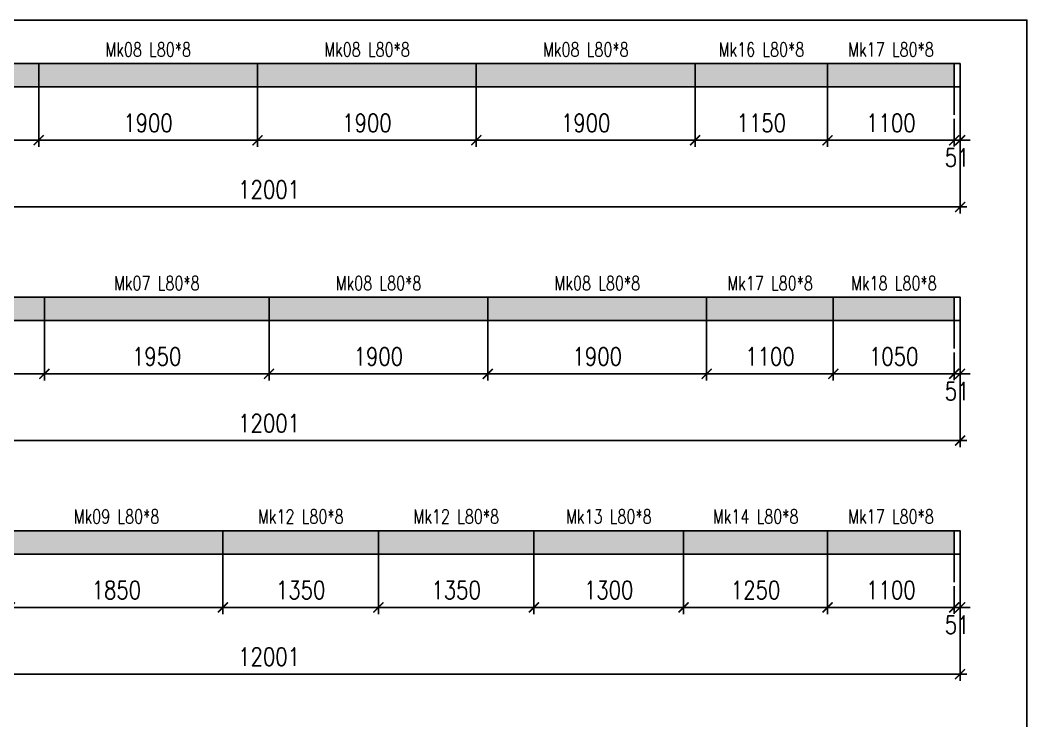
# Model space of a CAD drawing. Header units: millimetres. Extents: x -56 to 421004, y -1 to 91234.
# Drawn here: x 272954 to 281696, y 72367 to 78454 of the extents above; entities that cross this region are included whole.
import ezdxf
from ezdxf.enums import TextEntityAlignment as Align

# ---------------------------------------------------------------- set-up
doc = ezdxf.new("R2010")
doc.units = ezdxf.units.MM
doc.styles.add('EasyCutStyle', font='romans.shx', dxfattribs={"width": 0.8})
doc.styles.add('EasyCutStyleOptimezeBars', font='Romans.shx', dxfattribs={"width": 0.8})
doc.dimstyles.new('EasyCutDimOptimezeBars', dxfattribs={"dimscale": 57.971, "dimtxt": 2.7, "dimasz": 1.5, "dimexe": 1, "dimexo": 0, "dimgap": 1.25, "dimtad": 1, "dimdec": 1, "dimrnd": 0.5, "dimzin": 12, "dimdsep": 46, "dimtxsty": 'EasyCutStyleOptimezeBars', "dimblk": 'ARCHTICK', "dimblk1": 'ARCHTICK', "dimblk2": 'ARCHTICK', "dimcen": 1, "dimdle": 1, "dimclrd": 1, "dimclre": 1, "dimclrt": 3, "dimadec": 3, "dimazin": 0, "dimtfac": 1, "dimtdec": 1, "dimtix": 1, "dimtmove": 0, "dimatfit": 3, "dimfxl": 1, "dimtfill": 1, "dimtolj": 1, "dimtzin": 0, "dimarcsym": 0})

# ---------------------------------------------------------------- blocks, each defined once
blk = doc.blocks.new('_ArchTick')
at = {"color": 0, "linetype": 'ByBlock', "const_width": 0.15}
blk.add_lwpolyline([(-0.5, -0.5), (0.5, 0.5)], dxfattribs=at)
blk = doc.blocks.new('*D1553')
at = {"color": 1, "lineweight": -2}
for p, q in [((271215, 77874.5), (271215, 77352.7)), ((273115, 77874.5), (273115, 77352.7)), ((271157.1, 77410.7), (273173, 77410.7))]:
    blk.add_line(p, q, dxfattribs=at)
at = {"layer": 'Defpoints', "color": 0}
for p in [(271215, 77874.5), (273115, 77874.5), (273115, 77410.7)]:
    blk.add_point(p, dxfattribs=at)
at = {"color": 1, "lineweight": -2, "xscale": 86.9637, "yscale": 86.9637, "zscale": 86.9637, "rotation": 180}
blk.add_blockref('_ArchTick', (271215, 77410.7), dxfattribs=at)
at = {"color": 1, "lineweight": -2, "xscale": 86.9637, "yscale": 86.9637, "zscale": 86.9637}
blk.add_blockref('_ArchTick', (273115, 77410.7), dxfattribs=at)
at = {"color": 3, "insert": (272165, 77561.5), "char_height": 156.53, "attachment_point": 5, "style": 'EasyCutStyleOptimezeBars', "bg_fill": 3, "box_fill_scale": 1.1, "bg_fill_color": 256, "bg_fill_true_color": 13158600, "bg_fill_transparency": 572868}
blk.add_mtext('\\A1;1900', dxfattribs=at)
blk = doc.blocks.new('*D1554')
at = {"color": 1, "lineweight": -2}
for p, q in [((273115, 77874.5), (273115, 77352.7)), ((275015, 77874.5), (275015, 77352.7)), ((273057.1, 77410.7), (275073, 77410.7))]:
    blk.add_line(p, q, dxfattribs=at)
at = {"layer": 'Defpoints', "color": 0}
for p in [(273115, 77874.5), (275015, 77874.5), (275015, 77410.7)]:
    blk.add_point(p, dxfattribs=at)
at = {"color": 1, "lineweight": -2, "xscale": 86.9637, "yscale": 86.9637, "zscale": 86.9637, "rotation": 180}
blk.add_blockref('_ArchTick', (273115, 77410.7), dxfattribs=at)
at = {"color": 1, "lineweight": -2, "xscale": 86.9637, "yscale": 86.9637, "zscale": 86.9637}
blk.add_blockref('_ArchTick', (275015, 77410.7), dxfattribs=at)
at = {"color": 3, "insert": (274065, 77561.5), "char_height": 156.53, "attachment_point": 5, "style": 'EasyCutStyleOptimezeBars', "bg_fill": 3, "box_fill_scale": 1.1, "bg_fill_color": 256, "bg_fill_true_color": 13158600, "bg_fill_transparency": 3239024}
blk.add_mtext('\\A1;1900', dxfattribs=at)
blk = doc.blocks.new('*D1555')
at = {"color": 1, "lineweight": -2}
for p, q in [((275015, 77874.5), (275015, 77352.7)), ((276915, 77874.5), (276915, 77352.7)), ((274957.1, 77410.7), (276973, 77410.7))]:
    blk.add_line(p, q, dxfattribs=at)
at = {"layer": 'Defpoints', "color": 0}
for p in [(275015, 77874.5), (276915, 77874.5), (276915, 77410.7)]:
    blk.add_point(p, dxfattribs=at)
at = {"color": 1, "lineweight": -2, "xscale": 86.9637, "yscale": 86.9637, "zscale": 86.9637, "rotation": 180}
blk.add_blockref('_ArchTick', (275015, 77410.7), dxfattribs=at)
at = {"color": 1, "lineweight": -2, "xscale": 86.9637, "yscale": 86.9637, "zscale": 86.9637}
blk.add_blockref('_ArchTick', (276915, 77410.7), dxfattribs=at)
at = {"color": 3, "insert": (275965, 77561.5), "char_height": 156.53, "attachment_point": 5, "style": 'EasyCutStyleOptimezeBars', "bg_fill": 3, "box_fill_scale": 1.1, "bg_fill_color": 256, "bg_fill_true_color": 13158600, "bg_fill_transparency": 570288}
blk.add_mtext('\\A1;1900', dxfattribs=at)
blk = doc.blocks.new('*D1556')
at = {"color": 1, "lineweight": -2}
for p, q in [((276915, 77874.5), (276915, 77352.7)), ((278815, 77874.5), (278815, 77352.7)), ((276857.1, 77410.7), (278873, 77410.7))]:
    blk.add_line(p, q, dxfattribs=at)
at = {"layer": 'Defpoints', "color": 0}
for p in [(276915, 77874.5), (278815, 77874.5), (278815, 77410.7)]:
    blk.add_point(p, dxfattribs=at)
at = {"color": 1, "lineweight": -2, "xscale": 86.9637, "yscale": 86.9637, "zscale": 86.9637, "rotation": 180}
blk.add_blockref('_ArchTick', (276915, 77410.7), dxfattribs=at)
at = {"color": 1, "lineweight": -2, "xscale": 86.9637, "yscale": 86.9637, "zscale": 86.9637}
blk.add_blockref('_ArchTick', (278815, 77410.7), dxfattribs=at)
at = {"color": 3, "insert": (277865, 77561.5), "char_height": 156.53, "attachment_point": 5, "style": 'EasyCutStyleOptimezeBars', "bg_fill": 3, "box_fill_scale": 1.1, "bg_fill_color": 256, "bg_fill_true_color": 13158600, "bg_fill_transparency": 15346088}
blk.add_mtext('\\A1;1900', dxfattribs=at)
blk = doc.blocks.new('*D1557')
at = {"color": 1, "lineweight": -2}
for p, q in [((278815, 77874.5), (278815, 77352.7)), ((279965, 77874.5), (279965, 77352.7)), ((278757.1, 77410.7), (280023, 77410.7))]:
    blk.add_line(p, q, dxfattribs=at)
at = {"layer": 'Defpoints', "color": 0}
for p in [(278815, 77874.5), (279965, 77874.5), (279965, 77410.7)]:
    blk.add_point(p, dxfattribs=at)
at = {"color": 1, "lineweight": -2, "xscale": 86.9637, "yscale": 86.9637, "zscale": 86.9637, "rotation": 180}
blk.add_blockref('_ArchTick', (278815, 77410.7), dxfattribs=at)
at = {"color": 1, "lineweight": -2, "xscale": 86.9637, "yscale": 86.9637, "zscale": 86.9637}
blk.add_blockref('_ArchTick', (279965, 77410.7), dxfattribs=at)
at = {"color": 3, "insert": (279390, 77561.5), "char_height": 156.53, "attachment_point": 5, "style": 'EasyCutStyleOptimezeBars', "bg_fill": 3, "box_fill_scale": 1.1, "bg_fill_color": 256, "bg_fill_true_color": 13158600, "bg_fill_transparency": 4837207}
blk.add_mtext('\\A1;1150', dxfattribs=at)
blk = doc.blocks.new('*D1558')
at = {"color": 1, "lineweight": -2}
for p, q in [((279965, 77874.5), (279965, 77352.7)), ((281065, 77874.5), (281065, 77352.7)), ((279907.1, 77410.7), (281123, 77410.7))]:
    blk.add_line(p, q, dxfattribs=at)
at = {"layer": 'Defpoints', "color": 0}
for p in [(279965, 77874.5), (281065, 77874.5), (281065, 77410.7)]:
    blk.add_point(p, dxfattribs=at)
at = {"color": 1, "lineweight": -2, "xscale": 86.9637, "yscale": 86.9637, "zscale": 86.9637, "rotation": 180}
blk.add_blockref('_ArchTick', (279965, 77410.7), dxfattribs=at)
at = {"color": 1, "lineweight": -2, "xscale": 86.9637, "yscale": 86.9637, "zscale": 86.9637}
blk.add_blockref('_ArchTick', (281065, 77410.7), dxfattribs=at)
at = {"color": 3, "insert": (280515, 77561.5), "char_height": 156.53, "attachment_point": 5, "style": 'EasyCutStyleOptimezeBars', "bg_fill": 3, "box_fill_scale": 1.1, "bg_fill_color": 256, "bg_fill_true_color": 13158600, "bg_fill_transparency": 3257264}
blk.add_mtext('\\A1;1100', dxfattribs=at)
blk = doc.blocks.new('*D1559')
at = {"color": 1, "lineweight": -2}
for p, q in [((281065, 77874.5), (281065, 77352.7)), ((281116, 77874.5), (281116, 77352.7)), ((281065, 77410.7), (280978.1, 77410.7)), ((281065, 77410.7), (281116, 77410.7)), ((281116, 77410.7), (281203, 77410.7))]:
    blk.add_line(p, q, dxfattribs=at)
at = {"layer": 'Defpoints', "color": 0}
for p in [(281065, 77874.5), (281116, 77874.5), (281116, 77410.7)]:
    blk.add_point(p, dxfattribs=at)
at = {"color": 1, "lineweight": -2, "xscale": 86.9637, "yscale": 86.9637, "zscale": 86.9637}
blk.add_blockref('_ArchTick', (281065, 77410.7), dxfattribs=at)
at = {"color": 1, "lineweight": -2, "xscale": 86.9637, "yscale": 86.9637, "zscale": 86.9637, "rotation": 180}
blk.add_blockref('_ArchTick', (281116, 77410.7), dxfattribs=at)
at = {"color": 3, "char_height": 156.53, "attachment_point": 5, "style": 'EasyCutStyleOptimezeBars', "bg_fill": 3, "box_fill_scale": 1.1, "bg_fill_color": 256, "bg_fill_true_color": 13158600}
for s, insert, bg_fill_transparency in [('\\A1;', (281090.5, 77613.6), 573384), ('\\A1;51', (281090.5, 77260), 0)]:
    blk.add_mtext(s, dxfattribs=dict(at, insert=insert, bg_fill_transparency=bg_fill_transparency))
blk = doc.blocks.new('*D1560')
at = {"color": 1, "lineweight": -2}
for p, q in [((269115, 77874.5), (269115, 76773)), ((281116, 77874.5), (281116, 76773)), ((269057.1, 76831), (281174, 76831))]:
    blk.add_line(p, q, dxfattribs=at)
at = {"layer": 'Defpoints', "color": 0}
for p in [(269115, 77874.5), (281116, 77874.5), (281116, 76831)]:
    blk.add_point(p, dxfattribs=at)
at = {"color": 1, "lineweight": -2, "xscale": 86.9637, "yscale": 86.9637, "zscale": 86.9637, "rotation": 180}
blk.add_blockref('_ArchTick', (269115, 76831), dxfattribs=at)
at = {"color": 1, "lineweight": -2, "xscale": 86.9637, "yscale": 86.9637, "zscale": 86.9637}
blk.add_blockref('_ArchTick', (281116, 76831), dxfattribs=at)
at = {"color": 3, "insert": (275115.5, 76981.7), "char_height": 156.53, "attachment_point": 5, "style": 'EasyCutStyleOptimezeBars', "bg_fill": 3, "box_fill_scale": 1.1, "bg_fill_color": 256, "bg_fill_true_color": 13158600, "bg_fill_transparency": 573900}
blk.add_mtext('\\A1;12001', dxfattribs=at)
blk = doc.blocks.new('*D1562')
at = {"color": 1, "lineweight": -2}
for p, q in [((271165, 75845.4), (271165, 75323.6)), ((273165, 75845.4), (273165, 75323.6)), ((271107.1, 75381.6), (273223, 75381.6))]:
    blk.add_line(p, q, dxfattribs=at)
at = {"layer": 'Defpoints', "color": 0}
for p in [(271165, 75845.4), (273165, 75845.4), (273165, 75381.6)]:
    blk.add_point(p, dxfattribs=at)
at = {"color": 1, "lineweight": -2, "xscale": 86.9637, "yscale": 86.9637, "zscale": 86.9637, "rotation": 180}
blk.add_blockref('_ArchTick', (271165, 75381.6), dxfattribs=at)
at = {"color": 1, "lineweight": -2, "xscale": 86.9637, "yscale": 86.9637, "zscale": 86.9637}
blk.add_blockref('_ArchTick', (273165, 75381.6), dxfattribs=at)
at = {"color": 3, "insert": (272165, 75532.3), "char_height": 156.53, "attachment_point": 5, "style": 'EasyCutStyleOptimezeBars', "bg_fill": 3, "box_fill_scale": 1.1, "bg_fill_color": 256, "bg_fill_true_color": 13158600, "bg_fill_transparency": 4837208}
blk.add_mtext('\\A1;2000', dxfattribs=at)
blk = doc.blocks.new('*D1563')
at = {"color": 1, "lineweight": -2}
for p, q in [((273165, 75845.4), (273165, 75323.6)), ((275115, 75845.4), (275115, 75323.6)), ((273107.1, 75381.6), (275173, 75381.6))]:
    blk.add_line(p, q, dxfattribs=at)
at = {"layer": 'Defpoints', "color": 0}
for p in [(273165, 75845.4), (275115, 75845.4), (275115, 75381.6)]:
    blk.add_point(p, dxfattribs=at)
at = {"color": 1, "lineweight": -2, "xscale": 86.9637, "yscale": 86.9637, "zscale": 86.9637, "rotation": 180}
blk.add_blockref('_ArchTick', (273165, 75381.6), dxfattribs=at)
at = {"color": 1, "lineweight": -2, "xscale": 86.9637, "yscale": 86.9637, "zscale": 86.9637}
blk.add_blockref('_ArchTick', (275115, 75381.6), dxfattribs=at)
at = {"color": 3, "insert": (274140, 75532.3), "char_height": 156.53, "attachment_point": 5, "style": 'EasyCutStyleOptimezeBars', "bg_fill": 3, "box_fill_scale": 1.1, "bg_fill_color": 256, "bg_fill_true_color": 13158600, "bg_fill_transparency": 2928704}
blk.add_mtext('\\A1;1950', dxfattribs=at)
blk = doc.blocks.new('*D1564')
at = {"color": 1, "lineweight": -2}
for p, q in [((275115, 75845.4), (275115, 75323.6)), ((277015, 75845.4), (277015, 75323.6)), ((275057.1, 75381.6), (277073, 75381.6))]:
    blk.add_line(p, q, dxfattribs=at)
at = {"layer": 'Defpoints', "color": 0}
for p in [(275115, 75845.4), (277015, 75845.4), (277015, 75381.6)]:
    blk.add_point(p, dxfattribs=at)
at = {"color": 1, "lineweight": -2, "xscale": 86.9637, "yscale": 86.9637, "zscale": 86.9637, "rotation": 180}
blk.add_blockref('_ArchTick', (275115, 75381.6), dxfattribs=at)
at = {"color": 1, "lineweight": -2, "xscale": 86.9637, "yscale": 86.9637, "zscale": 86.9637}
blk.add_blockref('_ArchTick', (277015, 75381.6), dxfattribs=at)
at = {"color": 3, "insert": (276065, 75532.3), "char_height": 156.53, "attachment_point": 5, "style": 'EasyCutStyleOptimezeBars', "bg_fill": 3, "box_fill_scale": 1.1, "bg_fill_color": 256, "bg_fill_true_color": 13158600, "bg_fill_transparency": 2940128}
blk.add_mtext('\\A1;1900', dxfattribs=at)
blk = doc.blocks.new('*D1565')
at = {"color": 1, "lineweight": -2}
for p, q in [((277015, 75845.4), (277015, 75323.6)), ((278915, 75845.4), (278915, 75323.6)), ((276957.1, 75381.6), (278973, 75381.6))]:
    blk.add_line(p, q, dxfattribs=at)
at = {"layer": 'Defpoints', "color": 0}
for p in [(277015, 75845.4), (278915, 75845.4), (278915, 75381.6)]:
    blk.add_point(p, dxfattribs=at)
at = {"color": 1, "lineweight": -2, "xscale": 86.9637, "yscale": 86.9637, "zscale": 86.9637, "rotation": 180}
blk.add_blockref('_ArchTick', (277015, 75381.6), dxfattribs=at)
at = {"color": 1, "lineweight": -2, "xscale": 86.9637, "yscale": 86.9637, "zscale": 86.9637}
blk.add_blockref('_ArchTick', (278915, 75381.6), dxfattribs=at)
at = {"color": 3, "insert": (277965, 75532.3), "char_height": 156.53, "attachment_point": 5, "style": 'EasyCutStyleOptimezeBars', "bg_fill": 3, "box_fill_scale": 1.1, "bg_fill_color": 256, "bg_fill_true_color": 13158600, "bg_fill_transparency": 2969548}
blk.add_mtext('\\A1;1900', dxfattribs=at)
blk = doc.blocks.new('*D1566')
at = {"color": 1, "lineweight": -2}
for p, q in [((278915, 75845.4), (278915, 75323.6)), ((280015, 75845.4), (280015, 75323.6)), ((278857.1, 75381.6), (280073, 75381.6))]:
    blk.add_line(p, q, dxfattribs=at)
at = {"layer": 'Defpoints', "color": 0}
for p in [(278915, 75845.4), (280015, 75845.4), (280015, 75381.6)]:
    blk.add_point(p, dxfattribs=at)
at = {"color": 1, "lineweight": -2, "xscale": 86.9637, "yscale": 86.9637, "zscale": 86.9637, "rotation": 180}
blk.add_blockref('_ArchTick', (278915, 75381.6), dxfattribs=at)
at = {"color": 1, "lineweight": -2, "xscale": 86.9637, "yscale": 86.9637, "zscale": 86.9637}
blk.add_blockref('_ArchTick', (280015, 75381.6), dxfattribs=at)
at = {"color": 3, "insert": (279465, 75532.3), "char_height": 156.53, "attachment_point": 5, "style": 'EasyCutStyleOptimezeBars', "bg_fill": 3, "box_fill_scale": 1.1, "bg_fill_color": 256, "bg_fill_true_color": 13158600, "bg_fill_transparency": 569256}
blk.add_mtext('\\A1;1100', dxfattribs=at)
blk = doc.blocks.new('*D1567')
at = {"color": 1, "lineweight": -2}
for p, q in [((280015, 75845.4), (280015, 75323.6)), ((281065, 75845.4), (281065, 75323.6)), ((279957.1, 75381.6), (281123, 75381.6))]:
    blk.add_line(p, q, dxfattribs=at)
at = {"layer": 'Defpoints', "color": 0}
for p in [(280015, 75845.4), (281065, 75845.4), (281065, 75381.6)]:
    blk.add_point(p, dxfattribs=at)
at = {"color": 1, "lineweight": -2, "xscale": 86.9637, "yscale": 86.9637, "zscale": 86.9637, "rotation": 180}
blk.add_blockref('_ArchTick', (280015, 75381.6), dxfattribs=at)
at = {"color": 1, "lineweight": -2, "xscale": 86.9637, "yscale": 86.9637, "zscale": 86.9637}
blk.add_blockref('_ArchTick', (281065, 75381.6), dxfattribs=at)
at = {"color": 3, "insert": (280540, 75532.3), "char_height": 156.53, "attachment_point": 5, "style": 'EasyCutStyleOptimezeBars', "bg_fill": 3, "box_fill_scale": 1.1, "bg_fill_color": 256, "bg_fill_true_color": 13158600, "bg_fill_transparency": 2988560}
blk.add_mtext('\\A1;1050', dxfattribs=at)
blk = doc.blocks.new('*D1568')
at = {"color": 1, "lineweight": -2}
for p, q in [((281065, 75845.4), (281065, 75323.6)), ((281116, 75845.4), (281116, 75323.6)), ((281065, 75381.6), (280978.1, 75381.6)), ((281065, 75381.6), (281116, 75381.6)), ((281116, 75381.6), (281203, 75381.6))]:
    blk.add_line(p, q, dxfattribs=at)
at = {"layer": 'Defpoints', "color": 0}
for p in [(281065, 75845.4), (281116, 75845.4), (281116, 75381.6)]:
    blk.add_point(p, dxfattribs=at)
at = {"color": 1, "lineweight": -2, "xscale": 86.9637, "yscale": 86.9637, "zscale": 86.9637}
blk.add_blockref('_ArchTick', (281065, 75381.6), dxfattribs=at)
at = {"color": 1, "lineweight": -2, "xscale": 86.9637, "yscale": 86.9637, "zscale": 86.9637, "rotation": 180}
blk.add_blockref('_ArchTick', (281116, 75381.6), dxfattribs=at)
at = {"color": 3, "char_height": 156.53, "attachment_point": 5, "style": 'EasyCutStyleOptimezeBars', "bg_fill": 3, "box_fill_scale": 1.1, "bg_fill_color": 256, "bg_fill_true_color": 13158600}
for s, insert, bg_fill_transparency in [('\\A1;', (281090.5, 75584.5), 570036), ('\\A1;51', (281090.5, 75230.8), 569972)]:
    blk.add_mtext(s, dxfattribs=dict(at, insert=insert, bg_fill_transparency=bg_fill_transparency))
blk = doc.blocks.new('*D1569')
at = {"color": 1, "lineweight": -2}
for p, q in [((269115, 75845.4), (269115, 74743.8)), ((281116, 75845.4), (281116, 74743.8)), ((269057.1, 74801.8), (281174, 74801.8))]:
    blk.add_line(p, q, dxfattribs=at)
at = {"layer": 'Defpoints', "color": 0}
for p in [(269115, 75845.4), (281116, 75845.4), (281116, 74801.8)]:
    blk.add_point(p, dxfattribs=at)
at = {"color": 1, "lineweight": -2, "xscale": 86.9637, "yscale": 86.9637, "zscale": 86.9637, "rotation": 180}
blk.add_blockref('_ArchTick', (269115, 74801.8), dxfattribs=at)
at = {"color": 1, "lineweight": -2, "xscale": 86.9637, "yscale": 86.9637, "zscale": 86.9637}
blk.add_blockref('_ArchTick', (281116, 74801.8), dxfattribs=at)
at = {"color": 3, "insert": (275115.5, 74952.5), "char_height": 156.53, "attachment_point": 5, "style": 'EasyCutStyleOptimezeBars', "bg_fill": 3, "box_fill_scale": 1.1, "bg_fill_color": 256, "bg_fill_true_color": 13158600, "bg_fill_transparency": 565644}
blk.add_mtext('\\A1;12001', dxfattribs=at)
blk = doc.blocks.new('*D1572')
at = {"color": 1, "lineweight": -2}
for p, q in [((272865, 73816.2), (272865, 73294.4)), ((274715, 73816.2), (274715, 73294.4)), ((272807.1, 73352.4), (274773, 73352.4))]:
    blk.add_line(p, q, dxfattribs=at)
at = {"layer": 'Defpoints', "color": 0}
for p in [(272865, 73816.2), (274715, 73816.2), (274715, 73352.4)]:
    blk.add_point(p, dxfattribs=at)
at = {"color": 1, "lineweight": -2, "xscale": 86.9637, "yscale": 86.9637, "zscale": 86.9637, "rotation": 180}
blk.add_blockref('_ArchTick', (272865, 73352.4), dxfattribs=at)
at = {"color": 1, "lineweight": -2, "xscale": 86.9637, "yscale": 86.9637, "zscale": 86.9637}
blk.add_blockref('_ArchTick', (274715, 73352.4), dxfattribs=at)
at = {"color": 3, "insert": (273790, 73503.2), "char_height": 156.53, "attachment_point": 5, "style": 'EasyCutStyleOptimezeBars', "bg_fill": 3, "box_fill_scale": 1.1, "bg_fill_color": 256, "bg_fill_true_color": 13158600, "bg_fill_transparency": 15682912}
blk.add_mtext('\\A1;1850', dxfattribs=at)
blk = doc.blocks.new('*D1573')
at = {"color": 1, "lineweight": -2}
for p, q in [((274715, 73816.2), (274715, 73294.4)), ((276065, 73816.2), (276065, 73294.4)), ((274657.1, 73352.4), (276123, 73352.4))]:
    blk.add_line(p, q, dxfattribs=at)
at = {"layer": 'Defpoints', "color": 0}
for p in [(274715, 73816.2), (276065, 73816.2), (276065, 73352.4)]:
    blk.add_point(p, dxfattribs=at)
at = {"color": 1, "lineweight": -2, "xscale": 86.9637, "yscale": 86.9637, "zscale": 86.9637, "rotation": 180}
blk.add_blockref('_ArchTick', (274715, 73352.4), dxfattribs=at)
at = {"color": 1, "lineweight": -2, "xscale": 86.9637, "yscale": 86.9637, "zscale": 86.9637}
blk.add_blockref('_ArchTick', (276065, 73352.4), dxfattribs=at)
at = {"color": 3, "insert": (275390, 73503.2), "char_height": 156.53, "attachment_point": 5, "style": 'EasyCutStyleOptimezeBars', "bg_fill": 3, "box_fill_scale": 1.1, "bg_fill_color": 256, "bg_fill_true_color": 13158600, "bg_fill_transparency": 4837207}
blk.add_mtext('\\A1;1350', dxfattribs=at)
blk = doc.blocks.new('*D1574')
at = {"color": 1, "lineweight": -2}
for p, q in [((276065, 73816.2), (276065, 73294.4)), ((277415, 73816.2), (277415, 73294.4)), ((276007.1, 73352.4), (277473, 73352.4))]:
    blk.add_line(p, q, dxfattribs=at)
at = {"layer": 'Defpoints', "color": 0}
for p in [(276065, 73816.2), (277415, 73816.2), (277415, 73352.4)]:
    blk.add_point(p, dxfattribs=at)
at = {"color": 1, "lineweight": -2, "xscale": 86.9637, "yscale": 86.9637, "zscale": 86.9637, "rotation": 180}
blk.add_blockref('_ArchTick', (276065, 73352.4), dxfattribs=at)
at = {"color": 1, "lineweight": -2, "xscale": 86.9637, "yscale": 86.9637, "zscale": 86.9637}
blk.add_blockref('_ArchTick', (277415, 73352.4), dxfattribs=at)
at = {"color": 3, "insert": (276740, 73503.2), "char_height": 156.53, "attachment_point": 5, "style": 'EasyCutStyleOptimezeBars', "bg_fill": 3, "box_fill_scale": 1.1, "bg_fill_color": 256, "bg_fill_true_color": 13158600, "bg_fill_transparency": 4666096}
blk.add_mtext('\\A1;1350', dxfattribs=at)
blk = doc.blocks.new('*D1575')
at = {"color": 1, "lineweight": -2}
for p, q in [((277415, 73816.2), (277415, 73294.4)), ((278715, 73816.2), (278715, 73294.4)), ((277357.1, 73352.4), (278773, 73352.4))]:
    blk.add_line(p, q, dxfattribs=at)
at = {"layer": 'Defpoints', "color": 0}
for p in [(277415, 73816.2), (278715, 73816.2), (278715, 73352.4)]:
    blk.add_point(p, dxfattribs=at)
at = {"color": 1, "lineweight": -2, "xscale": 86.9637, "yscale": 86.9637, "zscale": 86.9637, "rotation": 180}
blk.add_blockref('_ArchTick', (277415, 73352.4), dxfattribs=at)
at = {"color": 1, "lineweight": -2, "xscale": 86.9637, "yscale": 86.9637, "zscale": 86.9637}
blk.add_blockref('_ArchTick', (278715, 73352.4), dxfattribs=at)
at = {"color": 3, "insert": (278065, 73503.2), "char_height": 156.53, "attachment_point": 5, "style": 'EasyCutStyleOptimezeBars', "bg_fill": 3, "box_fill_scale": 1.1, "bg_fill_color": 256, "bg_fill_true_color": 13158600, "bg_fill_transparency": 4674624}
blk.add_mtext('\\A1;1300', dxfattribs=at)
blk = doc.blocks.new('*D1576')
at = {"color": 1, "lineweight": -2}
for p, q in [((278715, 73816.2), (278715, 73294.4)), ((279965, 73816.2), (279965, 73294.4)), ((278657.1, 73352.4), (280023, 73352.4))]:
    blk.add_line(p, q, dxfattribs=at)
at = {"layer": 'Defpoints', "color": 0}
for p in [(278715, 73816.2), (279965, 73816.2), (279965, 73352.4)]:
    blk.add_point(p, dxfattribs=at)
at = {"color": 1, "lineweight": -2, "xscale": 86.9637, "yscale": 86.9637, "zscale": 86.9637, "rotation": 180}
blk.add_blockref('_ArchTick', (278715, 73352.4), dxfattribs=at)
at = {"color": 1, "lineweight": -2, "xscale": 86.9637, "yscale": 86.9637, "zscale": 86.9637}
blk.add_blockref('_ArchTick', (279965, 73352.4), dxfattribs=at)
at = {"color": 3, "insert": (279340, 73503.2), "char_height": 156.53, "attachment_point": 5, "style": 'EasyCutStyleOptimezeBars', "bg_fill": 3, "box_fill_scale": 1.1, "bg_fill_color": 256, "bg_fill_true_color": 13158600, "bg_fill_transparency": 15724896}
blk.add_mtext('\\A1;1250', dxfattribs=at)
blk = doc.blocks.new('*D1577')
at = {"color": 1, "lineweight": -2}
for p, q in [((279965, 73816.2), (279965, 73294.4)), ((281065, 73816.2), (281065, 73294.4)), ((279907.1, 73352.4), (281123, 73352.4))]:
    blk.add_line(p, q, dxfattribs=at)
at = {"layer": 'Defpoints', "color": 0}
for p in [(279965, 73816.2), (281065, 73816.2), (281065, 73352.4)]:
    blk.add_point(p, dxfattribs=at)
at = {"color": 1, "lineweight": -2, "xscale": 86.9637, "yscale": 86.9637, "zscale": 86.9637, "rotation": 180}
blk.add_blockref('_ArchTick', (279965, 73352.4), dxfattribs=at)
at = {"color": 1, "lineweight": -2, "xscale": 86.9637, "yscale": 86.9637, "zscale": 86.9637}
blk.add_blockref('_ArchTick', (281065, 73352.4), dxfattribs=at)
at = {"color": 3, "insert": (280515, 73503.2), "char_height": 156.53, "attachment_point": 5, "style": 'EasyCutStyleOptimezeBars', "bg_fill": 3, "box_fill_scale": 1.1, "bg_fill_color": 256, "bg_fill_true_color": 13158600, "bg_fill_transparency": 4690528}
blk.add_mtext('\\A1;1100', dxfattribs=at)
blk = doc.blocks.new('*D1578')
at = {"color": 1, "lineweight": -2}
for p, q in [((281065, 73816.2), (281065, 73294.4)), ((281116, 73816.2), (281116, 73294.4)), ((281065, 73352.4), (280978.1, 73352.4)), ((281065, 73352.4), (281116, 73352.4)), ((281116, 73352.4), (281203, 73352.4))]:
    blk.add_line(p, q, dxfattribs=at)
at = {"layer": 'Defpoints', "color": 0}
for p in [(281065, 73816.2), (281116, 73816.2), (281116, 73352.4)]:
    blk.add_point(p, dxfattribs=at)
at = {"color": 1, "lineweight": -2, "xscale": 86.9637, "yscale": 86.9637, "zscale": 86.9637}
blk.add_blockref('_ArchTick', (281065, 73352.4), dxfattribs=at)
at = {"color": 1, "lineweight": -2, "xscale": 86.9637, "yscale": 86.9637, "zscale": 86.9637, "rotation": 180}
blk.add_blockref('_ArchTick', (281116, 73352.4), dxfattribs=at)
at = {"color": 3, "char_height": 156.53, "attachment_point": 5, "style": 'EasyCutStyleOptimezeBars', "bg_fill": 3, "box_fill_scale": 1.1, "bg_fill_color": 256, "bg_fill_true_color": 13158600}
for s, insert, bg_fill_transparency in [('\\A1;', (281090.5, 73555.3), 4699184), ('\\A1;51', (281090.5, 73201.7), 0)]:
    blk.add_mtext(s, dxfattribs=dict(at, insert=insert, bg_fill_transparency=bg_fill_transparency))
blk = doc.blocks.new('*D1579')
at = {"color": 1, "lineweight": -2}
for p, q in [((269115, 73816.2), (269115, 72714.7)), ((281116, 73816.2), (281116, 72714.7)), ((269057.1, 72772.7), (281174, 72772.7))]:
    blk.add_line(p, q, dxfattribs=at)
at = {"layer": 'Defpoints', "color": 0}
for p in [(269115, 73816.2), (281116, 73816.2), (281116, 72772.7)]:
    blk.add_point(p, dxfattribs=at)
at = {"color": 1, "lineweight": -2, "xscale": 86.9637, "yscale": 86.9637, "zscale": 86.9637, "rotation": 180}
blk.add_blockref('_ArchTick', (269115, 72772.7), dxfattribs=at)
at = {"color": 1, "lineweight": -2, "xscale": 86.9637, "yscale": 86.9637, "zscale": 86.9637}
blk.add_blockref('_ArchTick', (281116, 72772.7), dxfattribs=at)
at = {"color": 3, "insert": (275115.5, 72923.4), "char_height": 156.53, "attachment_point": 5, "style": 'EasyCutStyleOptimezeBars', "bg_fill": 3, "box_fill_scale": 1.1, "bg_fill_color": 256, "bg_fill_true_color": 13158600, "bg_fill_transparency": 4735136}
blk.add_mtext('\\A1;12001', dxfattribs=at)

msp = doc.modelspace()

# ---------------------------------------------------------------- linework, layer by layer
at = {"color": 5}
msp.add_lwpolyline([(264476.98, 66279.37), (281695.79, 66279.37), (281695.79, 78454.29), (264476.98, 78454.29)], close=True, dxfattribs=at)
at = {"color": 231, "true_color": 0xfd58be}
for points in [[(269115.04, 77874.53), (281116.04, 77874.53), (281116.04, 78077.45), (269115.04, 78077.45)], [(269115.04, 75845.38), (281116.04, 75845.38), (281116.04, 76048.29), (269115.04, 76048.29)], [(269115.04, 73816.22), (281116.04, 73816.22), (281116.04, 74019.14), (269115.04, 74019.14)]]:
    msp.add_lwpolyline(points, close=True, dxfattribs=at)
at = {"color": 7}
for points in [[(271215.04, 77874.53), (273115.04, 77874.53), (273115.04, 78077.45), (271215.04, 78077.45)], [(273115.04, 77874.53), (275015.04, 77874.53), (275015.04, 78077.45), (273115.04, 78077.45)], [(275015.04, 77874.53), (276915.04, 77874.53), (276915.04, 78077.45), (275015.04, 78077.45)], [(276915.04, 77874.53), (278815.04, 77874.53), (278815.04, 78077.45), (276915.04, 78077.45)], [(278815.04, 77874.53), (279965.04, 77874.53), (279965.04, 78077.45), (278815.04, 78077.45)], [(279965.04, 77874.53), (281065.04, 77874.53), (281065.04, 78077.45), (279965.04, 78077.45)], [(271165.04, 75845.38), (273165.04, 75845.38), (273165.04, 76048.29), (271165.04, 76048.29)], [(273165.04, 75845.38), (275115.04, 75845.38), (275115.04, 76048.29), (273165.04, 76048.29)], [(275115.04, 75845.38), (277015.04, 75845.38), (277015.04, 76048.29), (275115.04, 76048.29)], [(277015.04, 75845.38), (278915.04, 75845.38), (278915.04, 76048.29), (277015.04, 76048.29)], [(278915.04, 75845.38), (280015.04, 75845.38), (280015.04, 76048.29), (278915.04, 76048.29)], [(280015.04, 75845.38), (281065.04, 75845.38), (281065.04, 76048.29), (280015.04, 76048.29)], [(272865.04, 73816.22), (274715.04, 73816.22), (274715.04, 74019.14), (272865.04, 74019.14)], [(274715.04, 73816.22), (276065.04, 73816.22), (276065.04, 74019.14), (274715.04, 74019.14)], [(276065.04, 73816.22), (277415.04, 73816.22), (277415.04, 74019.14), (276065.04, 74019.14)], [(277415.04, 73816.22), (278715.04, 73816.22), (278715.04, 74019.14), (277415.04, 74019.14)], [(278715.04, 73816.22), (279965.04, 73816.22), (279965.04, 74019.14), (278715.04, 74019.14)], [(279965.04, 73816.22), (281065.04, 73816.22), (281065.04, 74019.14), (279965.04, 74019.14)]]:
    msp.add_lwpolyline(points, close=True, dxfattribs=at)
at = {"color": 54, "true_color": 0x9f8b17}
for points in [[(271215.04, 77874.53), (273115.04, 77874.53), (271215.04, 78077.45), (273115.04, 78077.45)], [(273115.04, 77874.53), (275015.04, 77874.53), (273115.04, 78077.45), (275015.04, 78077.45)], [(275015.04, 77874.53), (276915.04, 77874.53), (275015.04, 78077.45), (276915.04, 78077.45)], [(276915.04, 77874.53), (278815.04, 77874.53), (276915.04, 78077.45), (278815.04, 78077.45)], [(275115.04, 75845.38), (277015.04, 75845.38), (275115.04, 76048.29), (277015.04, 76048.29)], [(277015.04, 75845.38), (278915.04, 75845.38), (277015.04, 76048.29), (278915.04, 76048.29)]]:
    msp.add_solid(points, dxfattribs=at)
at = {"color": 34, "true_color": 0x945717}
msp.add_solid([(278815.04, 77874.53), (279965.04, 77874.53), (278815.04, 78077.45), (279965.04, 78077.45)], dxfattribs=at)
at = {"color": 34, "true_color": 0x935417}
for points in [[(279965.04, 77874.53), (281065.04, 77874.53), (279965.04, 78077.45), (281065.04, 78077.45)], [(278915.04, 75845.38), (280015.04, 75845.38), (278915.04, 76048.29), (280015.04, 76048.29)], [(279965.04, 73816.22), (281065.04, 73816.22), (279965.04, 74019.14), (281065.04, 74019.14)]]:
    msp.add_solid(points, dxfattribs=at)
at = {"color": 54, "true_color": 0xa19317}
msp.add_solid([(271165.04, 75845.38), (273165.04, 75845.38), (271165.04, 76048.29), (273165.04, 76048.29)], dxfattribs=at)
at = {"color": 54, "true_color": 0xa08f17}
msp.add_solid([(273165.04, 75845.38), (275115.04, 75845.38), (273165.04, 76048.29), (275115.04, 76048.29)], dxfattribs=at)
at = {"color": 34, "true_color": 0x925117}
msp.add_solid([(280015.04, 75845.38), (281065.04, 75845.38), (280015.04, 76048.29), (281065.04, 76048.29)], dxfattribs=at)
at = {"color": 54, "true_color": 0x9f8817}
msp.add_solid([(272865.04, 73816.22), (274715.04, 73816.22), (272865.04, 74019.14), (274715.04, 74019.14)], dxfattribs=at)
at = {"color": 44, "true_color": 0x976517}
for points in [[(274715.04, 73816.22), (276065.04, 73816.22), (274715.04, 74019.14), (276065.04, 74019.14)], [(276065.04, 73816.22), (277415.04, 73816.22), (276065.04, 74019.14), (277415.04, 74019.14)]]:
    msp.add_solid(points, dxfattribs=at)
at = {"color": 44, "true_color": 0x966117}
msp.add_solid([(277415.04, 73816.22), (278715.04, 73816.22), (277415.04, 74019.14), (278715.04, 74019.14)], dxfattribs=at)
at = {"color": 34, "true_color": 0x955e17}
msp.add_solid([(278715.04, 73816.22), (279965.04, 73816.22), (278715.04, 74019.14), (279965.04, 74019.14)], dxfattribs=at)

# ---------------------------------------------------------------- texts
at = {"style": 'EasyCutStyle', "width": 0.75}
for s, p in [('Mk08 L80*8', (274066.04, 78138.32)), ('Mk08 L80*8', (275966.04, 78138.32)), ('Mk08 L80*8', (277866.04, 78138.32)), ('Mk16 L80*8', (279391.04, 78138.32)), ('Mk17 L80*8', (280516.04, 78138.32)), ('Mk07 L80*8', (274141.04, 76109.17)), ('Mk08 L80*8', (276066.04, 76109.17)), ('Mk08 L80*8', (277966.04, 76109.17)), ('Mk17 L80*8', (279466.04, 76109.17)), ('Mk18 L80*8', (280541.04, 76109.17)), ('Mk09 L80*8', (273791.04, 74080.01)), ('Mk12 L80*8', (275391.04, 74080.01)), ('Mk12 L80*8', (276741.04, 74080.01)), ('Mk13 L80*8', (278066.04, 74080.01)), ('Mk14 L80*8', (279341.04, 74080.01)), ('Mk17 L80*8', (280516.04, 74080.01))]:
    msp.add_text(s, height=121.749, dxfattribs=at).set_placement(p, align=Align.CENTER)

# ---------------------------------------------------------------- next in the draw order: dimensions: what is measured, and where the dimension line sits
for base, p1, p2, picture, middle in [((273115.04, 77410.72), (271215.04, 77874.53), (273115.04, 77874.53), '*D1553', (272165.04, 77561.46)), ((273165.04, 75381.57), (271165.04, 75845.38), (273165.04, 75845.38), '*D1562', (272165.04, 75532.31)), ((274715.04, 73352.42), (272865.04, 73816.22), (274715.04, 73816.22), '*D1572', (273790.04, 73503.15))]:
    dim = msp.add_linear_dim(base=base, p1=p1, p2=p2, dimstyle='EasyCutDimOptimezeBars', override={"dimscale": 57.9758, "dimtad": 1})
    dim.commit()
    dim.dimension.update_dxf_attribs({"geometry": picture, "text_midpoint": middle})

# ---------------------------------------------------------------- next in the draw order: dimensions: what is measured, and where the dimension line sits
for base, p1, p2, picture, middle in [((275015.04, 77410.72), (273115.04, 77874.53), (275015.04, 77874.53), '*D1554', (274065.04, 77561.46)), ((275115.04, 75381.57), (273165.04, 75845.38), (275115.04, 75845.38), '*D1563', (274140.04, 75532.31)), ((276065.04, 73352.42), (274715.04, 73816.22), (276065.04, 73816.22), '*D1573', (275390.04, 73503.15))]:
    dim = msp.add_linear_dim(base=base, p1=p1, p2=p2, dimstyle='EasyCutDimOptimezeBars', override={"dimscale": 57.9758, "dimtad": 1})
    dim.commit()
    dim.dimension.update_dxf_attribs({"geometry": picture, "text_midpoint": middle})

# ---------------------------------------------------------------- next in the draw order: dimensions: what is measured, and where the dimension line sits
for base, p1, p2, picture, middle in [((276915.04, 77410.72), (275015.04, 77874.53), (276915.04, 77874.53), '*D1555', (275965.04, 77561.46)), ((277015.04, 75381.57), (275115.04, 75845.38), (277015.04, 75845.38), '*D1564', (276065.04, 75532.31)), ((277415.04, 73352.42), (276065.04, 73816.22), (277415.04, 73816.22), '*D1574', (276740.04, 73503.15))]:
    dim = msp.add_linear_dim(base=base, p1=p1, p2=p2, dimstyle='EasyCutDimOptimezeBars', override={"dimscale": 57.9758, "dimtad": 1})
    dim.commit()
    dim.dimension.update_dxf_attribs({"geometry": picture, "text_midpoint": middle})

# ---------------------------------------------------------------- next in the draw order: dimensions: what is measured, and where the dimension line sits
for base, p1, p2, picture, middle in [((278815.04, 77410.72), (276915.04, 77874.53), (278815.04, 77874.53), '*D1556', (277865.04, 77561.46)), ((278915.04, 75381.57), (277015.04, 75845.38), (278915.04, 75845.38), '*D1565', (277965.04, 75532.31)), ((278715.04, 73352.42), (277415.04, 73816.22), (278715.04, 73816.22), '*D1575', (278065.04, 73503.15))]:
    dim = msp.add_linear_dim(base=base, p1=p1, p2=p2, dimstyle='EasyCutDimOptimezeBars', override={"dimscale": 57.9758, "dimtad": 1})
    dim.commit()
    dim.dimension.update_dxf_attribs({"geometry": picture, "text_midpoint": middle})

# ---------------------------------------------------------------- next in the draw order: dimensions: what is measured, and where the dimension line sits
for base, p1, p2, picture, middle in [((279965.04, 77410.72), (278815.04, 77874.53), (279965.04, 77874.53), '*D1557', (279390.04, 77561.46)), ((280015.04, 75381.57), (278915.04, 75845.38), (280015.04, 75845.38), '*D1566', (279465.04, 75532.31)), ((279965.04, 73352.42), (278715.04, 73816.22), (279965.04, 73816.22), '*D1576', (279340.04, 73503.15))]:
    dim = msp.add_linear_dim(base=base, p1=p1, p2=p2, dimstyle='EasyCutDimOptimezeBars', override={"dimscale": 57.9758, "dimtad": 1})
    dim.commit()
    dim.dimension.update_dxf_attribs({"geometry": picture, "text_midpoint": middle})

# ---------------------------------------------------------------- next in the draw order: dimensions: what is measured, and where the dimension line sits
for base, p1, p2, picture, middle in [((281065.04, 77410.72), (279965.04, 77874.53), (281065.04, 77874.53), '*D1558', (280515.04, 77561.46)), ((281065.04, 75381.57), (280015.04, 75845.38), (281065.04, 75845.38), '*D1567', (280540.04, 75532.31)), ((281065.04, 73352.42), (279965.04, 73816.22), (281065.04, 73816.22), '*D1577', (280515.04, 73503.15))]:
    dim = msp.add_linear_dim(base=base, p1=p1, p2=p2, dimstyle='EasyCutDimOptimezeBars', override={"dimscale": 57.9758, "dimtad": 1})
    dim.commit()
    dim.dimension.update_dxf_attribs({"geometry": picture, "text_midpoint": middle})

# ---------------------------------------------------------------- next in the draw order: dimensions: what is measured, and where the dimension line sits
for base, p1, p2, picture, middle in [((281116.04, 77410.72), (281065.04, 77874.53), (281116.04, 77874.53), '*D1559', (281090.54, 77410.72)), ((281116.04, 75381.57), (281065.04, 75845.38), (281116.04, 75845.38), '*D1568', (281090.54, 75381.57)), ((281116.04, 73352.42), (281065.04, 73816.22), (281116.04, 73816.22), '*D1578', (281090.54, 73352.42))]:
    dim = msp.add_linear_dim(base=base, p1=p1, p2=p2, text='\\X<>', dimstyle='EasyCutDimOptimezeBars', override={"dimscale": 57.9758})
    dim.commit()
    dim.dimension.update_dxf_attribs({"geometry": picture, "text_midpoint": middle})

# ---------------------------------------------------------------- next in the draw order: dimensions: what is measured, and where the dimension line sits
for base, p1, p2, picture, middle in [((281116.04, 76830.97), (269115.04, 77874.53), (281116.04, 77874.53), '*D1560', (275115.54, 76981.7)), ((281116.04, 74801.81), (269115.04, 75845.38), (281116.04, 75845.38), '*D1569', (275115.54, 74952.55)), ((281116.04, 72772.66), (269115.04, 73816.22), (281116.04, 73816.22), '*D1579', (275115.54, 72923.4))]:
    dim = msp.add_linear_dim(base=base, p1=p1, p2=p2, dimstyle='EasyCutDimOptimezeBars', override={"dimscale": 57.9758, "dimtad": 1})
    dim.commit()
    dim.dimension.update_dxf_attribs({"geometry": picture, "text_midpoint": middle})

doc.saveas('drawing.dxf')
